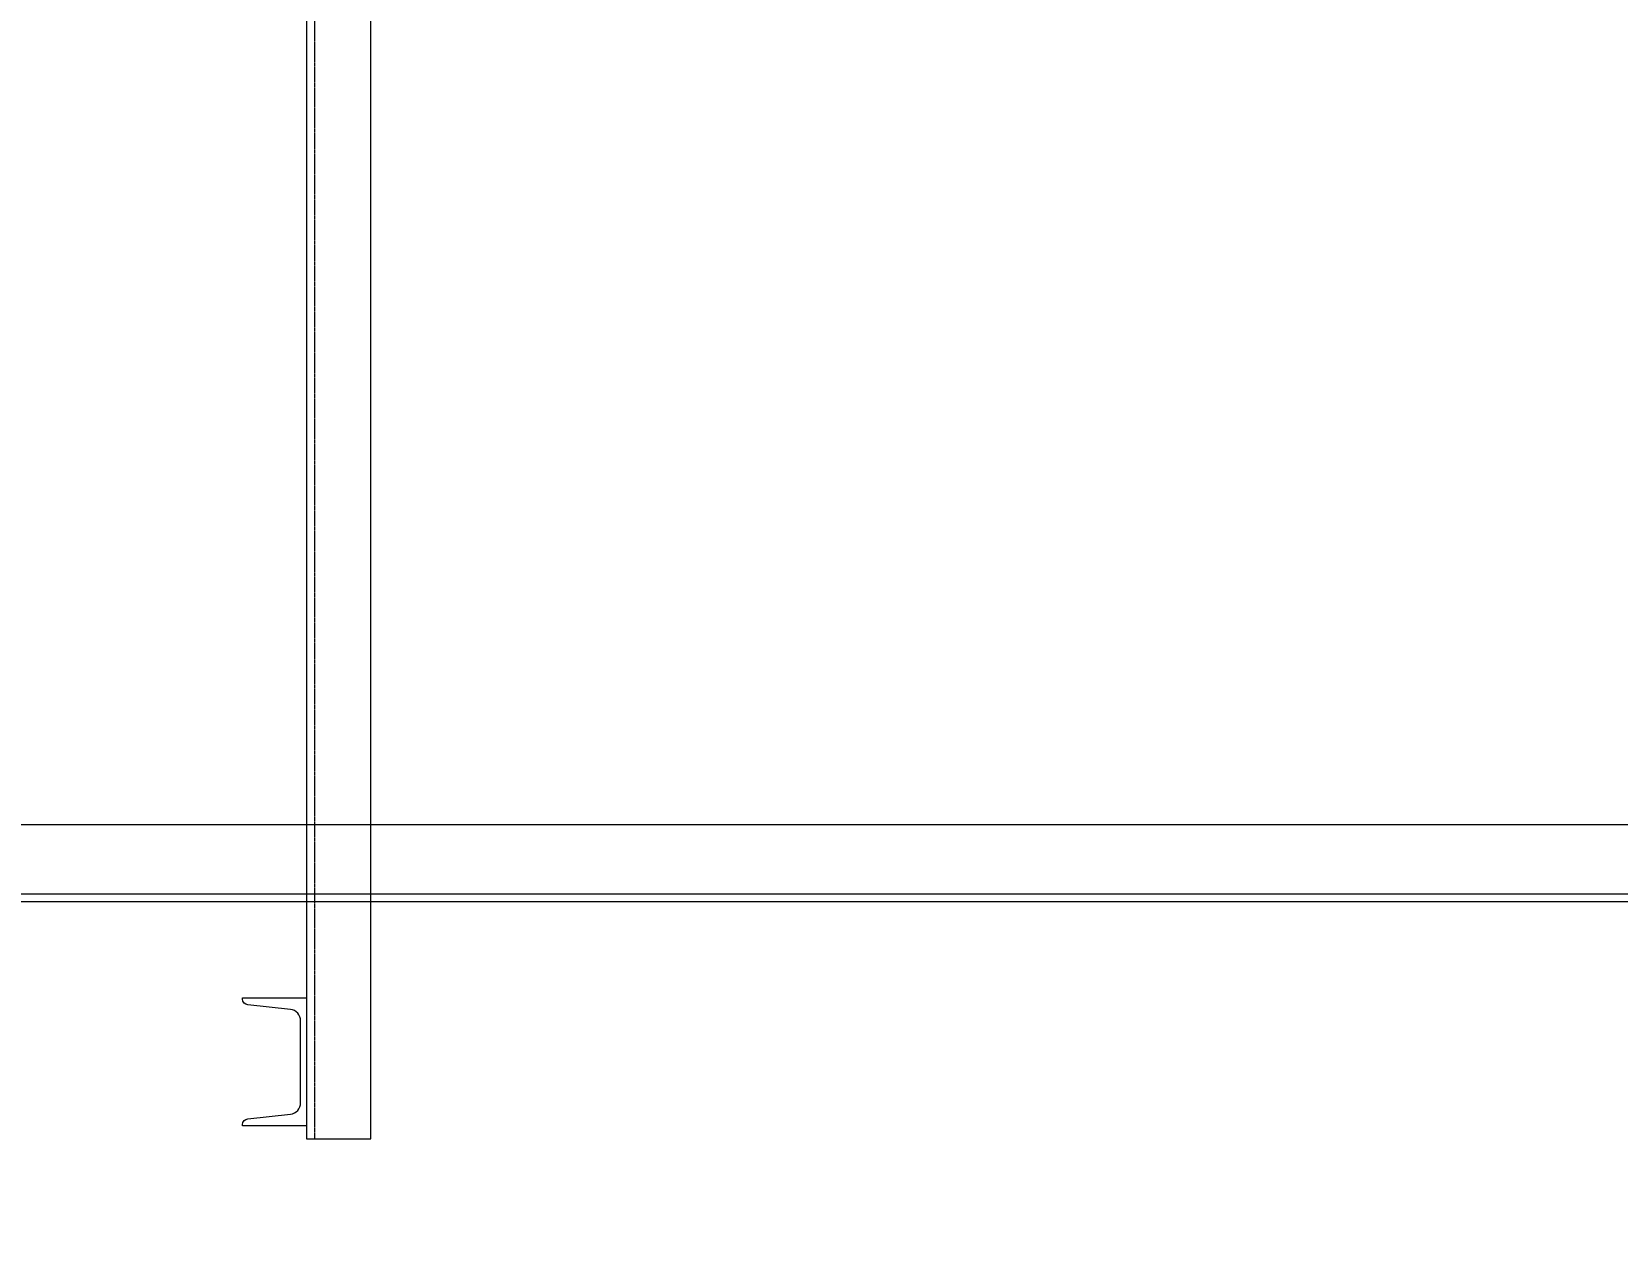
# Model space of a CAD drawing. Header units: millimetres. Extents: x -243837 to -5443, y 40 to 285140.
# Drawn here: x -166536 to -165299, y 76885 to 77825 of the extents above; entities that cross this region are included whole.
import ezdxf

# ---------------------------------------------------------------- set-up
doc = ezdxf.new("R2010")
doc.units = ezdxf.units.MM
doc.linetypes.add('HIDDEN', pattern=[0.375, 0.25, -0.125])
for name, color, linetype, lineweight in [('2', 3, 'Continuous', 20), ('DIM', 1, 'Continuous', 9), ('R-OBJECT', 2, 'Continuous', 20)]:
    doc.layers.add(name, color=color, linetype=linetype, lineweight=lineweight)
doc.layers.add('3', color=3, linetype='Continuous')
doc.styles.add('KA', font='romans.shx', dxfattribs={"width": 0.7})
doc.dimstyles.new('rakesh', dxfattribs={"dimscale": 160, "dimtxt": 2.5, "dimasz": 1, "dimexe": 0.8, "dimexo": 0.8, "dimgap": 1, "dimtad": 1, "dimdec": 0, "dimzin": 0, "dimdsep": 46, "dimtxsty": 'KA', "dimblk": 'OBLIQUE', "dimcen": 1.5, "dimclrd": 1, "dimclre": 1, "dimclrt": 2, "dimadec": 0, "dimazin": 0, "dimtfac": 1, "dimtdec": 0, "dimtmove": 0, "dimatfit": 2, "dimfxl": 0, "dimtolj": 1, "dimtzin": 0, "dimlwd": -1, "dimlwe": -1, "dimarcsym": 1})

# ---------------------------------------------------------------- blocks, each defined once
blk = doc.blocks.new('_Oblique')
at = {"color": 0, "linetype": 'ByBlock', "lineweight": -2}
blk.add_line((-0.5, -0.5), (0.5, 0.5), dxfattribs=at)
blk = doc.blocks.new('*D188')
at = {"layer": 'DEFPOINTS', "color": 0, "ltscale": 10, "transparency": 16777216}
for p in [(-106759.9, 78766, 169.4), (-190509.6, 78267.1, 181.7), (-106759.9, 68629.3)]:
    blk.add_point(p, dxfattribs=at)
at = {"layer": 'DIM', "color": 1, "ltscale": 10, "transparency": 16777216}
for p, q in [((-106759.9, 78638), (-106759.9, 68437.3)), ((-190509.6, 78139.1), (-190509.6, 68437.3)), ((-190509.6, 68629.3), (-106759.9, 68629.3))]:
    blk.add_line(p, q, dxfattribs=at)
at = {"layer": 'DIM', "color": 1, "ltscale": 10, "transparency": 16777216, "xscale": 160, "yscale": 160, "zscale": 160, "rotation": 180}
blk.add_blockref('_Oblique', (-190509.6, 68629.3), dxfattribs=at)
at = {"layer": 'DIM', "color": 1, "ltscale": 10, "transparency": 16777216, "xscale": 160, "yscale": 160, "zscale": 160}
blk.add_blockref('_Oblique', (-106759.9, 68629.3), dxfattribs=at)
at = {"layer": 'DIM', "color": 2, "ltscale": 10, "transparency": 16777216, "insert": (-150134.8, 69094.1), "char_height": 400, "attachment_point": 5, "style": 'KA'}
blk.add_mtext('\\A1;83750 (HORIZONTAL PULLEY CRS.)', dxfattribs=at)
blk = doc.blocks.new('A$C6AB57934')
at = {"layer": '2', "color": 6, "lineweight": 9}
for p, q in [((2911.8, 1420, 0), (2911.8, -1805, 0)), ((-140, -1614, 0), (17566.9, -1614)), ((-140, -1620, 0), (17566.9, -1620))]:
    blk.add_line(p, q, dxfattribs=at)
at = {"layer": '2', "color": 6, "lineweight": 9, "elevation": 0}
blk.add_lwpolyline([(2911.8, -1805), (2961.8, -1805), (2961.8, 1420), (2911.8, 1420)], dxfattribs=at)
at = {"layer": '2', "color": 6, "lineweight": 9}
blk.add_lwpolyline([(17566.9, -1620), (17566.9, -1560), (-140, -1560), (-140, -1620)], dxfattribs=at)
blk.add_lwpolyline([(2865.9, -1700.6, -0.383864), (2861.8, -1696.1), (2861.8, -1695), (2911.8, -1695), (2911.8, -1795), (2861.8, -1795), (2861.8, -1793.9, -0.383864), (2865.9, -1789.4), (2899.1, -1785.9, 0.383864), (2907.1, -1776.9), (2907.1, -1713.1, 0.383864), (2899.1, -1704.1)], format="xyb", close=True, dxfattribs=at)
at = {"layer": '3', "color": 6, "linetype": 'HIDDEN', "lineweight": 9}
blk.add_line((2917.8, 1420, 0), (2917.8, -1805, 0), dxfattribs=at)

msp = doc.modelspace()

# ---------------------------------------------------------------- block references
at = {"layer": 'R-OBJECT', "ltscale": 10}
msp.add_blockref('A$C6AB57934', (-169233.23, 78766.86, -207.26), dxfattribs=at)

# ---------------------------------------------------------------- dimensions: what is measured, and where the dimension line sits
at = {"layer": 'DIM', "ltscale": 10}
dim = msp.add_linear_dim(base=(-106759.94, 68629.34, -169.38), p1=(-190509.57, 78267.14, 12.32), p2=(-106759.94, 78766.01, 0), text='<> (HORIZONTAL PULLEY CRS.)', dimstyle='rakesh', override={"dimexe": 1.2, "dimfxl": 1.5}, dxfattribs=at)
dim.commit()
dim.dimension.update_dxf_attribs({"geometry": '*D188', "text_midpoint": (-150134.75, 68629.34, -169.38), "dimtype": 160})

doc.saveas('drawing.dxf')
